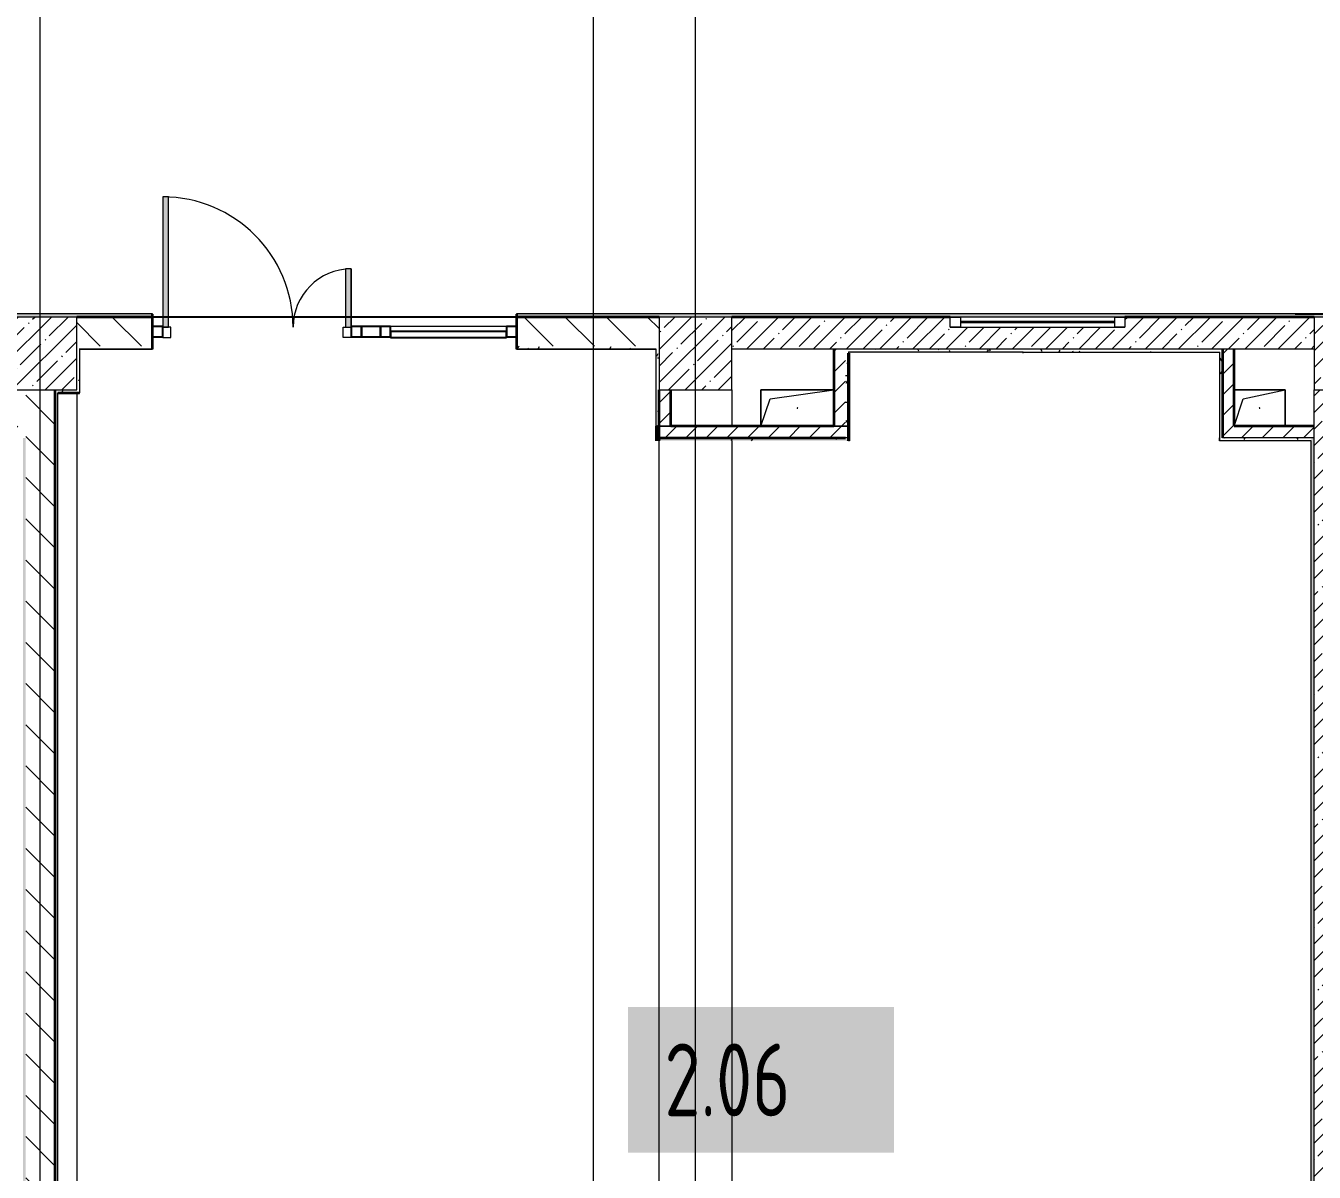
# Model space of a CAD drawing. Header units: millimetres. Extents: x 3914 to 443608, y -156176 to 78197.
# Drawn here: x 231524 to 240374, y -143950 to -136078 of the extents above; entities that cross this region are included whole.
import ezdxf

# ---------------------------------------------------------------- set-up
doc = ezdxf.new("R2010")
doc.units = ezdxf.units.MM
doc.linetypes.add('Осевая', pattern=[6350, 1270, -952.5, 3175, -952.5])
doc.layers.add('A-AREA-PATT-2', color=7, linetype='Continuous', lineweight=5, true_color=0xcde0ef, transparency=1)
for name, color, linetype, lineweight in [('A-DETL-GENF', 7, 'Continuous', 9), ('A-DOOR-1', 7, 'Continuous', 5), ('A-FLOR', 7, 'Continuous', 9), ('A-FLOR-PATT-1', 7, 'Continuous', 5), ('A-GENM', 7, 'Continuous', 9), ('A-GLAZ', 7, 'Continuous', 9), ('A-GLAZ-1', 7, 'Continuous', 5), ('A-GLAZ-CURT', 7, 'Continuous', 9), ('A-GLAZ-CURT-2', 7, 'Continuous', 25), ('A-GLAZ-CWMG', 7, 'Continuous', 9), ('A-GLAZ-CWMG-1', 7, 'Continuous', 25), ('A-WALL', 7, 'Continuous', 5), ('A-WALL-1', 7, 'Continuous', 35), ('I-WALL', 7, 'Continuous', 5), ('S-COLS', 7, 'Continuous', 9), ('S-COLS-1', 7, 'Continuous', 5), ('Оси', 7, 'Continuous', 9), ('Оси-2', 7, 'Осевая', 9)]:
    doc.layers.add(name, color=color, linetype=linetype, lineweight=lineweight)
doc.layers.add('A-WALL-FNSH-1', color=9, linetype='Continuous', lineweight=5, true_color=0x808080)
doc.styles.add('СПДС', font='ГОСТ тип А.ttf', dxfattribs={"width": 0.9})
pattern_1 = [(45, (174964.42, -145977.62), (-114.04925, 114.04925), []), (45, (175078.47, -145977.62), (-114.04925, 114.04925), [201.612, -40.322, 6.706, -33.617])]
pattern_2 = [(135, (174964.42, -145977.62), (-141.42136, -141.42136), [])]
pattern_3 = [(45, (174964.42, -145977.62), (-70.71068, 70.71068), [])]
pattern_4 = [(0, (174964.42, -145977.62), (243.84, 60.96), [20.117, -162.763, 20.117, -162.763, -975.36]), (0, (174964.42, -145977.62), (243.84, 60.96), [-365.76, 20.117, -345.643, 20.117, -162.763, -426.72]), (0, (174964.42, -145977.62), (243.84, 60.96), [-914.4, 20.117, -101.803, 20.117, -284.683]), (120, (175055.86, -145947.14), (-174.71291, 180.691634), [20.117, -162.763, 20.117, -162.763, -975.36]), (120, (175055.86, -145947.14), (-174.71291, 180.691634), [-365.76, 20.117, -345.643, 20.117, -162.763, -426.72]), (120, (175055.86, -145947.14), (-174.71291, 180.691634), [-914.4, 20.117, -101.803, 20.117, -284.683]), (240, (175086.34, -145825.22), (-69.12709, -241.651634), [20.117, -162.763, 20.117, -162.763, -975.36]), (240, (175086.34, -145825.22), (-69.12709, -241.651634), [-365.76, 20.117, -345.643, 20.117, -162.763, -426.72]), (240, (175086.34, -145825.22), (-69.12709, -241.651634), [-914.4, 20.117, -101.803, 20.117, -284.683])]

# ---------------------------------------------------------------- blocks, each defined once
blk = doc.blocks.new('BSC_Колонна _Прямоугольная - 500х500-V282-Объем проектирования 2 этажа')
at = {"layer": 'S-COLS-1'}
h = blk.add_hatch(dxfattribs=at)
h.set_pattern_fill('FP_8', color=256, style=0, pattern_type=2)
h.set_pattern_definition([(45, (-61160, -7650), (-114.04925, 114.04925), []), (45, (-61045.95, -7650), (-114.04925, 114.04925), [201.613, -40.323, 6.706, -33.617])])
h.paths.add_polyline_path([(250, -250), (250, 250), (-250, 250), (-250, -250)])
for p, q in [((250, 250), (-250, 250)), ((-250, 250), (-250, -250)), ((250, -250), (250, 250)), ((-250, -250), (250, -250))]:
    blk.add_line(p, q, dxfattribs=at)
blk = doc.blocks.new('BSC_Колонна _Прямоугольная - 500х500-V293-Объем проектирования 2 этажа')
at = {"layer": 'S-COLS-1'}
h = blk.add_hatch(dxfattribs=at)
h.set_pattern_fill('FP_19', color=256, style=0, pattern_type=2)
h.set_pattern_definition([(45, (-65660, -7650), (-114.04925, 114.04925), []), (45, (-65545.95, -7650), (-114.04925, 114.04925), [201.613, -40.323, 6.706, -33.617])])
h.paths.add_polyline_path([(-250, -250), (250, -250), (250, 250), (-250, 250), (-250, 123.2)])
for p, q in [((250, 250), (-250, 250)), ((-250, 250), (-250, -250)), ((250, -250), (250, 250)), ((-250, -250), (250, -250))]:
    blk.add_line(p, q, dxfattribs=at)
blk = doc.blocks.new('BSC_Колонна _Прямоугольная - 500х500-V311-Объем проектирования 2 этажа')
at = {"layer": 'S-COLS-1'}
h = blk.add_hatch(dxfattribs=at)
h.set_pattern_fill('FP_64', color=256, style=0, pattern_type=2)
h.set_pattern_definition([(45, (-56660, -7650), (-114.04925, 114.04925), []), (45, (-56545.95, -7650), (-114.04925, 114.04925), [201.613, -40.323, 6.706, -33.617])])
h.paths.add_polyline_path([(100, -250), (250, -250), (250, 250), (-250, 250), (-250, -250), (-100, -250)])
for p, q in [((250, 250), (-250, 250)), ((-250, 250), (-250, -250)), ((250, -250), (250, 250)), ((-250, -250), (250, -250))]:
    blk.add_line(p, q, dxfattribs=at)
blk = doc.blocks.new('GM_Отверстие прямоугольное _в плите_ - Отверстие-21981336-Объем проектирования 2 этажа')
at = {"layer": 'A-GENM'}
for p, q in [((-175, 125), (175, 125)), ((175, 125), (-175, 125)), ((-112.5, 62.5), (175, 125)), ((175, 125), (175, -125)), ((175, -125), (175, 125)), ((-175, -125), (-112.5, 62.5))]:
    blk.add_line(p, q, dxfattribs=at)
for start, end in [(360, 180), (180, 360)]:
    blk.add_arc((0, 0), 2.5, start, end, dxfattribs=at)
blk = doc.blocks.new('GM_Отверстие прямоугольное _в плите_ - Отверстие-V416-Объем проектирования 2 этажа')
at = {"layer": 'A-GENM'}
for p, q in [((-250, -125), (-250, 125)), ((-250, 125), (250, 125)), ((250, 125), (-250, 125)), ((-250, 125), (-250, -125)), ((-187.5, 62.5), (250, 125)), ((-250, -125), (-187.5, 62.5))]:
    blk.add_line(p, q, dxfattribs=at)
for start, end in [(360, 180), (180, 360)]:
    blk.add_arc((0, 0), 2.5, start, end, dxfattribs=at)
blk = doc.blocks.new('120_Окно_СКБ_1Ст - 120_Окно_СКБ_1Ст 400х1200 EI30-24228621-Объем проектирования 2 этажа')
at = {"layer": 'A-GLAZ'}
for p, q in [((-600, 40), (-600, 110)), ((-600, 110), (-530, 110)), ((-530, 110), (-530, 40)), ((530, 40), (530, 110)), ((530, 110), (600, 110)), ((600, 110), (600, 40)), ((-530, 40), (-600, 40)), ((600, 40), (530, 40))]:
    blk.add_line(p, q, dxfattribs=at)
at = {"layer": 'A-GLAZ-1'}
for p, q in [((600, 110), (-600, 110)), ((-600, 40), (600, 40)), ((530, 80), (-530, 80)), ((530, 70), (-530, 70))]:
    blk.add_line(p, q, dxfattribs=at)
blk = doc.blocks.new('Прямоугольный импост - 50 x 70 мм-31700031-Объем проектирования 2 этажа')
at = {"layer": 'A-GLAZ-CWMG-1'}
for p, q in [((-70, 35), (0, 35)), ((-70, -35), (-70, 35)), ((0, 35), (0, -35)), ((0, -35), (-70, -35))]:
    blk.add_line(p, q, dxfattribs=at)
blk = doc.blocks.new('Системная панель - Стемалит - 40мм-32257327-Объем проектирования 2 этажа')
at = {"layer": 'A-GLAZ-CURT-2'}
for p, q in [((65, 35), (-65, 35)), ((-65, 35), (-65, -35)), ((65, -35), (65, 35)), ((-65, -35), (65, -35))]:
    blk.add_line(p, q, dxfattribs=at)
blk = doc.blocks.new('Прямоугольный импост - 50 x 70 мм-31687886-Объем проектирования 2 этажа')
at = {"layer": 'A-GLAZ-CWMG-1'}
for p, q in [((-35, 35), (35, 35)), ((-35, -35), (-35, 35)), ((35, 35), (35, -35)), ((35, -35), (-35, -35))]:
    blk.add_line(p, q, dxfattribs=at)
blk = doc.blocks.new('Прямоугольный импост - 50 x 70 мм-31701779-Объем проектирования 2 этажа')
at = {"layer": 'A-GLAZ-CWMG-1'}
for p, q in [((0, 35), (-70, 35)), ((-70, 35), (-70, -35)), ((0, -35), (0, 35)), ((-70, -35), (0, -35))]:
    blk.add_line(p, q, dxfattribs=at)
blk = doc.blocks.new('Системная панель - Стекло - 40мм-V499-Объем проектирования 2 этажа')
at = {"layer": 'A-GLAZ-CURT-2'}
for p, q in [((397.5, 0), (-397.5, 0)), ((-397.5, 0), (-397.5, -40)), ((397.5, -40), (397.5, 0)), ((-397.5, -40), (397.5, -40))]:
    blk.add_line(p, q, dxfattribs=at)
blk = doc.blocks.new('Прямоугольный импост - 50 x 70 мм-31702100-Объем проектирования 2 этажа')
at = {"layer": 'A-GLAZ-CWMG-1'}
for p, q in [((-35, 35), (35, 35)), ((-35, -35), (-35, 35)), ((35, 35), (35, -35)), ((35, -35), (-35, -35))]:
    blk.add_line(p, q, dxfattribs=at)
blk = doc.blocks.new('Прямоугольный импост - 50 x 70 мм-31720914-Объем проектирования 2 этажа')
at = {"layer": 'A-GLAZ-CWMG'}
blk.add_line((6460, 7920), (5665, 7920), dxfattribs=at)

msp = doc.modelspace()

# ---------------------------------------------------------------- hatches: boundary and pattern name
at = {"layer": 'A-AREA-PATT-2'}
h = msp.add_hatch(color=256, dxfattribs=at)
h.paths.add_polyline_path([(237183.4, -138928.1), (237183.4, -138325.6), (238375.4, -138325.6), (238375.4, -138321.6), (237179.4, -138322.6), (237179.4, -138826.7), (237175.4, -138828.4), (237175.4, -138928.1)])
h.paths.add_polyline_path([(235899.4, -138927.6), (237174.4, -138927.6), (237174.4, -138826.7), (237164.4, -138827.6), (237164.4, -138917.6), (235854.4, -138917.6), (235855.2, -138927.6), (235876.8, -138927.6)])
at = {"layer": 'A-FLOR-PATT-1'}
h = msp.add_hatch(color=256, dxfattribs=at)
h.paths.add_polyline_path([(224719.4, -138077.6), (224759.4, -138077.6), (224759.4, -137747.6), (224719.4, -137747.6)])
h.paths.add_polyline_path([(223499.7, -138077.6), (223504.4, -138077.6), (223504.4, -137252.6), (223464.4, -137252.6), (223464.4, -138077.6)])
h.paths.add_polyline_path([(215850.4, -138077.6), (215890.4, -138077.6), (215890.4, -137747.6), (215850.4, -137747.6), (215850.4, -138057.6)])
h.paths.add_polyline_path([(232465.4, -138077.6), (232505.4, -138077.6), (232505.4, -137252.6), (232465.4, -137252.6), (232465.4, -138057.6)])
h.paths.add_polyline_path([(214595.4, -138077.6), (214635.4, -138077.6), (214635.4, -137252.6), (214595.4, -137252.6), (214595.4, -137934.3)])
h.paths.add_polyline_path([(233760.4, -138077.6), (233760.4, -137747.6), (233720.4, -137747.6), (233720.4, -138077.6)])
h.paths.add_polyline_path([(250145.4, -136555.3), (250444.4, -136555.3), (250444.4, -136515.3), (250145.4, -136515.3)])
h.paths.add_polyline_path([(250383.8, -135295.3), (250444.4, -135295.3), (250444.4, -135255.3), (249645.4, -135255.3), (249645.4, -135295.3), (249714.4, -135295.3)])
h = msp.add_hatch(color=256, dxfattribs=at)
h.paths.add_polyline_path([(233720.4, -138147.6), (233760.4, -138147.6), (233760.4, -138077.6), (233720.4, -138077.6), (233720.4, -138142.6)])
h.paths.add_polyline_path([(232465.4, -138147.6), (232505.4, -138147.6), (232505.4, -138077.6), (232465.4, -138077.6), (232465.4, -138142.6)])
at = {"layer": 'I-WALL'}
h = msp.add_hatch(dxfattribs=at)
h.set_pattern_fill('FP_191', color=256, style=0, pattern_type=2)
h.set_pattern_definition(pattern_4)
h.paths.add_polyline_path([(249708.7, -138077.6), (249714.4, -138077.6), (249693.4, -138057.6), (248669.4, -138057.6), (248669.4, -138069.6), (248724.4, -138069.6), (248724.4, -138077.6), (249694.4, -138077.6)])
h.paths.add_polyline_path([(247214.4, -138077.6), (247215.4, -138069.6), (247269.4, -138069.6), (247269.4, -138057.6), (246699.4, -138057.6), (246699.4, -138069.6), (246729.4, -138069.6), (246729.4, -138077.6), (247064.4, -138077.6)])
h.paths.add_polyline_path([(245284.4, -138077.6), (245569.4, -138077.6), (245569.4, -138069.6), (245599.4, -138069.6), (245599.4, -138057.6), (244324.9, -138057.6), (244324.9, -138069.6), (244354.9, -138069.6), (244354.9, -138077.6), (245181.7, -138077.6)])
h.paths.add_polyline_path([(240594.4, -138077.6), (240889.4, -138076.7), (240889.4, -138069.6), (240919.4, -138069.6), (240919.4, -138057.6), (234895.4, -138057.6), (234895.4, -138077.6), (240374.4, -138077.6)])
h.paths.add_polyline_path([(242290.8, -138077.6), (243194.9, -138077.6), (243194.9, -138069.6), (243224.9, -138069.6), (243224.9, -138057.6), (242019.4, -138057.6), (242019.4, -138069.6), (242049.4, -138069.6), (242049.4, -138077.6), (242183.2, -138077.6)])
h.paths.add_polyline_path([(232395.4, -138077.6), (232395.4, -138057.6), (225894.4, -138057.6), (225894.4, -138077.6), (232172.5, -138077.6)])
h.paths.add_polyline_path([(222874.4, -138077.6), (223394.4, -138077.6), (223394.4, -138057.6), (217025.4, -138057.6), (217025.4, -138077.6), (222374.4, -138077.6)])
h.paths.add_polyline_path([(213724.4, -138077.6), (214525.4, -138077.6), (214525.4, -138057.6), (213724.4, -138058.6), (213704.9, -138077.6)])
h.paths.add_polyline_path([(213704.4, -138077.6), (213714.4, -138067.6), (213704.4, -138057.6), (213704.4, -138063.3)])
h = msp.add_hatch(dxfattribs=at)
h.set_pattern_fill('FP_23', color=256, style=0, pattern_type=2)
h.set_pattern_definition(pattern_2)
h.paths.add_polyline_path([(232144.4, -138277.6), (232395.4, -138277.6), (232395.4, -138077.6), (231874.4, -138077.6), (231874.4, -138277.6)])
h.paths.add_polyline_path([(234895.4, -138277.6), (235874.4, -138277.6), (235874.4, -138077.6), (234895.4, -138077.6), (234895.4, -138121.3)])
h = msp.add_hatch(dxfattribs=at)
h.set_pattern_fill('FP_1', color=256, style=0, pattern_type=2)
h.set_pattern_definition(pattern_1)
h.paths.add_polyline_path([(240122.6, -138297.6), (240374.4, -138297.6), (240374.4, -138077.6), (239074.4, -138077.6), (239074.4, -138147.6), (237874.4, -138147.6), (237874.4, -138077.6), (236374.4, -138077.6), (236374.4, -138297.6), (239824.4, -138297.6)])
h = msp.add_hatch(dxfattribs=at)
h.set_pattern_fill('FP_191', color=256, style=0, pattern_type=2)
h.set_pattern_definition(pattern_4)
h.paths.add_polyline_path([(235853.4, -138297.6), (235874.4, -138277.6), (234895.4, -138277.6), (234895.4, -138297.6), (235603.3, -138297.6)])
h.paths.add_polyline_path([(235874.4, -138297.6), (235874.4, -138277.6), (235854.4, -138297.6)])
h.paths.add_polyline_path([(232172.5, -138297.6), (232395.4, -138297.6), (232395.4, -138277.6), (231874.4, -138277.6), (231895.4, -138297.6), (232144.4, -138297.6)])
h.paths.add_polyline_path([(231894.4, -138297.6), (231874.4, -138277.6), (231874.4, -138297.6)])
h = msp.add_hatch(dxfattribs=at)
h.set_pattern_fill('FP_191', color=256, style=0, pattern_type=2)
h.set_pattern_definition(pattern_4)
h.paths.add_polyline_path([(231894.4, -138597.6), (231894.4, -138297.6), (231874.4, -138297.6), (231875.2, -138597.6)])
h = msp.add_hatch(dxfattribs=at)
h.set_pattern_fill('FP_191', color=256, style=0, pattern_type=2)
h.set_pattern_definition(pattern_4)
h.paths.add_polyline_path([(235874.4, -138907.6), (235874.4, -138297.6), (235854.4, -138297.6), (235854.4, -138907.6)])
h = msp.add_hatch(dxfattribs=at)
h.set_pattern_fill('FP_22', color=256, style=0, pattern_type=2)
h.set_pattern_definition(pattern_3)
h.paths.add_polyline_path([(237154.4, -138827.6), (237154.4, -138297.6), (237074.4, -138297.6), (237074.4, -138827.6), (237110.4, -138827.6)])
h = msp.add_hatch(dxfattribs=at)
h.set_pattern_fill('FP_191', color=256, style=0, pattern_type=2)
h.set_pattern_definition(pattern_4)
h.paths.add_polyline_path([(239399.9, -138317.6), (239723.4, -138317.6), (239724.4, -138297.6), (237154.4, -138297.6), (237154.4, -138317.6), (239317.1, -138317.6)])
h = msp.add_hatch(dxfattribs=at)
h.set_pattern_fill('FP_191', color=256, style=0, pattern_type=2)
h.set_pattern_definition(pattern_4)
h.paths.add_polyline_path([(237164.4, -138927.6), (237174.4, -138927.6), (237174.4, -138317.6), (237154.4, -138317.6), (237154.4, -138927.6), (237163.7, -138927.6)])
h = msp.add_hatch(dxfattribs=at)
h.set_pattern_fill('FP_191', color=256, style=0, pattern_type=2)
h.set_pattern_definition(pattern_4)
h.paths.add_polyline_path([(239744.4, -138907.6), (239744.4, -138297.6), (239724.4, -138297.6), (239724.4, -138907.6)])
h = msp.add_hatch(dxfattribs=at)
h.set_pattern_fill('FP_22', color=256, style=0, pattern_type=2)
h.set_pattern_definition(pattern_3)
h.paths.add_polyline_path([(239824.4, -138907.6), (239824.4, -138297.6), (239744.4, -138297.6), (239744.4, -138907.6), (239765, -138907.6)])
h = msp.add_hatch(dxfattribs=at)
h.set_pattern_fill('FP_23', color=256, style=0, pattern_type=2)
h.set_pattern_definition(pattern_2)
h.paths.add_polyline_path([(231724.4, -145552.6), (231724.4, -138577.6), (231524.4, -138577.6), (231524.4, -145552.6)])
h = msp.add_hatch(dxfattribs=at)
h.set_pattern_fill('FP_191', color=256, style=0, pattern_type=2)
h.set_pattern_definition(pattern_4)
h.paths.add_polyline_path([(231874, -138597.6), (231874.4, -138597.6), (231874.4, -138577.6), (231724.4, -138577.6), (231724.4, -138597.6), (231873, -138597.6)])
h = msp.add_hatch(dxfattribs=at)
h.set_pattern_fill('FP_22', color=256, style=0, pattern_type=2)
h.set_pattern_definition(pattern_3)
h.paths.add_polyline_path([(235892.3, -138827.6), (235954.4, -138827.6), (235954.4, -138577.6), (235874.4, -138577.6), (235874.4, -138827.6)])
h = msp.add_hatch(dxfattribs=at)
h.set_pattern_fill('FP_1', color=256, style=0, pattern_type=2)
h.set_pattern_definition(pattern_1)
h.paths.add_polyline_path([(240546.5, -145577.6), (240594.4, -145577.6), (240594.4, -138577.6), (240374.4, -138577.6), (240374.4, -145577.6), (240538, -145577.6)])
h = msp.add_hatch(dxfattribs=at)
h.set_pattern_fill('FP_191', color=256, style=0, pattern_type=2)
h.set_pattern_definition(pattern_4)
h.paths.add_polyline_path([(231724.4, -145527.6), (231744.4, -145506.6), (231744.4, -138598.6), (231724.4, -138597.6), (231724.4, -145507.6)])
h = msp.add_hatch(dxfattribs=at)
h.set_pattern_fill('FP_22', color=256, style=0, pattern_type=2)
h.set_pattern_definition(pattern_3)
h.paths.add_polyline_path([(231504.4, -138907.6), (231524.4, -138907.6), (231524.4, -138827.6), (231222.9, -138827.6), (231222.9, -138907.6), (231503.4, -138907.6)])
h = msp.add_hatch(dxfattribs=at)
h.set_pattern_fill('FP_22', color=256, style=0, pattern_type=2)
h.set_pattern_definition(pattern_3)
h.paths.add_polyline_path([(236674.4, -138907.6), (237154.4, -138907.6), (237154.4, -138827.6), (235874.4, -138827.6), (235874.4, -138907.6), (236508.9, -138907.6)])
h = msp.add_hatch(dxfattribs=at)
h.set_pattern_fill('FP_22', color=256, style=0, pattern_type=2)
h.set_pattern_definition(pattern_3)
h.paths.add_polyline_path([(240122.6, -138907.6), (240374.4, -138907.6), (240374.4, -138827.6), (239824.4, -138827.6), (239824.4, -138907.6), (239955.3, -138907.6)])
h = msp.add_hatch(dxfattribs=at)
h.set_pattern_fill('FP_191', color=256, style=0, pattern_type=2)
h.set_pattern_definition(pattern_4)
h.paths.add_polyline_path([(231524.4, -145507.6), (231524.4, -138907.6), (231504.4, -138907.6), (231504.4, -145506.6)])
h = msp.add_hatch(dxfattribs=at)
h.set_pattern_fill('FP_191', color=256, style=0, pattern_type=2)
h.set_pattern_definition(pattern_4)
h.paths.add_polyline_path([(237153, -138927.6), (237153, -138927.6), (235854.4, -138907.6), (235855.2, -138927.6), (236674.9, -138927.6)])
h = msp.add_hatch(dxfattribs=at)
h.set_pattern_fill('FP_191', color=256, style=0, pattern_type=2)
h.set_pattern_definition(pattern_4)
h.paths.add_polyline_path([(237154.4, -138927.6), (237154.4, -138907.6), (235954.4, -138908.9), (237153, -138927.6)])
h = msp.add_hatch(dxfattribs=at)
h.set_pattern_fill('FP_191', color=256, style=0, pattern_type=2)
h.set_pattern_definition(pattern_4)
h.paths.add_polyline_path([(240122.6, -138927.6), (240353.4, -138927.6), (240353.4, -138907.6), (239724.4, -138907.6), (239724.4, -138927.6), (239973.6, -138927.6)])
h = msp.add_hatch(dxfattribs=at)
h.set_pattern_fill('FP_191', color=256, style=0, pattern_type=2)
h.set_pattern_definition(pattern_4)
h.paths.add_polyline_path([(240374.4, -145877.6), (240372.6, -145857.6), (240354.4, -145857.6), (240354.4, -145877.6)])
h.paths.add_polyline_path([(240374.4, -145857.6), (240374.4, -138907.6), (240354.4, -138907.6), (240355.2, -145856.7), (240372.6, -145857.5)])

# ---------------------------------------------------------------- linework, layer by layer
at = {"layer": 'A-DETL-GENF'}
for p, q in [((232505.4, -137252.6), (232465.4, -137252.6)), ((232465.4, -137252.6), (232465.4, -138142.6)), ((232505.4, -138147.6), (232505.4, -137252.6)), ((233760.4, -137747.6), (233720.4, -137747.6)), ((233720.4, -137747.6), (233720.4, -138147.6)), ((233760.4, -138142.6), (233760.4, -137747.6)), ((232465.4, -138147.6), (232505.4, -138147.6)), ((232520.4, -138147.6), (232465.4, -138147.6)), ((232520.4, -138217.6), (232520.4, -138147.6)), ((233705.4, -138217.6), (233705.4, -138147.6)), ((233705.4, -138147.6), (233760.4, -138147.6)), ((233720.4, -138147.6), (233760.4, -138147.6)), ((232465.4, -138212.6), (232465.4, -138217.6)), ((232465.4, -138217.6), (232520.4, -138217.6)), ((233760.4, -138217.6), (233705.4, -138217.6)), ((233760.4, -138212.6), (233760.4, -138217.6))]:
    msp.add_line(p, q, dxfattribs=at)
at = {"layer": 'A-DOOR-1'}
for p, q in [((232465.4, -137252.6), (232465.4, -138142.6)), ((233760.4, -137747.6), (233760.4, -138142.6))]:
    msp.add_line(p, q, dxfattribs=at)
for centre, radius, start, end in [((232465.4, -138147.6), 895, 0, 90), ((233760.4, -138147.6), 400, 90, 180)]:
    msp.add_arc(centre, radius, start, end, dxfattribs=at)
at = {"layer": 'A-FLOR'}
for p, q in [((232395.4, -138076.7), (234895.4, -138076.7)), ((232395.4, -138141.7), (232395.4, -138076.7)), ((234895.4, -138076.7), (232395.4, -138076.7)), ((232395.4, -138077.6), (234895.4, -138077.6)), ((232395.4, -138142.6), (232395.4, -138077.6)), ((234895.4, -138077.6), (232395.4, -138077.6)), ((232395.4, -138276.7), (232395.4, -138211.7)), ((232395.4, -138277.6), (232395.4, -138212.6)), ((235954.4, -138576.7), (236374.4, -138576.7)), ((235954.4, -138577.6), (236374.4, -138577.6)), ((236374.4, -138576.7), (236374.4, -138826.7)), ((236374.4, -138577.6), (236374.4, -138827.6)), ((231874.4, -138596.7), (231874.4, -145501.7)), ((231874.4, -138597.6), (231874.4, -145502.6)), ((235874.4, -145506.7), (235874.4, -138926.7)), ((235874.4, -145507.6), (235874.4, -138927.6)), ((236374.4, -138926.7), (236374.4, -145501.7)), ((236374.4, -138927.6), (236374.4, -145502.6))]:
    msp.add_line(p, q, dxfattribs=at)
at = {"layer": 'A-WALL'}
for p, q in [((237724.4, -138057.6), (237724.4, -138056.6)), ((237774.4, -138056.6), (237774.4, -138057.6)), ((240244.4, -138057.6), (240244.4, -138056.6)), ((231895.4, -138297.6), (231895.4, -138298.6)), ((235853.4, -138298.6), (235853.4, -138297.6)), ((240374.4, -138297.6), (236374.4, -138297.6)), ((239723.4, -138318.6), (239723.4, -138317.6)), ((240374.4, -145577.6), (240374.4, -138577.6)), ((240374.4, -138907.6), (239744.4, -138907.6))]:
    msp.add_line(p, q, dxfattribs=at)
at = {"layer": 'A-WALL-1'}
for p, q in [((232395.4, -138297.6), (232395.4, -138057.6)), ((234895.4, -138057.6), (234895.4, -138297.6)), ((232395.4, -138077.6), (231874.4, -138077.6)), ((235874.4, -138077.6), (234895.4, -138077.6)), ((237874.4, -138077.6), (236374.4, -138077.6)), ((240374.4, -138077.6), (239074.4, -138077.6)), ((231894.4, -138297.6), (231895.4, -138297.6)), ((235853.4, -138297.6), (235854.4, -138297.6)), ((237074.4, -138297.6), (237074.4, -138827.6)), ((239744.4, -138297.6), (239744.4, -138907.6)), ((239824.4, -138827.6), (239824.4, -138297.6)), ((237174.4, -138927.6), (237174.4, -138325.6)), ((231724.4, -138577.6), (231724.4, -145552.6)), ((235874.4, -138927.6), (235874.4, -138577.6)), ((235954.4, -138827.6), (235954.4, -138577.6)), ((231744.4, -138597.6), (231894.4, -138597.6)), ((235854.4, -138826.2), (235854.4, -138927.6)), ((237074.4, -138827.6), (235954.4, -138827.6)), ((240374.4, -138827.6), (239824.4, -138827.6)), ((235874.4, -138907.6), (237154.4, -138907.6)), ((240353.4, -138927.6), (240354.4, -138927.6))]:
    msp.add_line(p, q, dxfattribs=at)
at = {"layer": 'A-WALL-FNSH-1'}
for p, q in [((232395.4, -138056.6), (225894.4, -138056.6)), ((232395.4, -138057.6), (232395.4, -138056.6)), ((240919.4, -138056.6), (234895.4, -138056.6)), ((234895.4, -138056.6), (234895.4, -138057.6)), ((240244.4, -138057.6), (240919.4, -138057.6)), ((232395.4, -138297.6), (231895.4, -138297.6)), ((231895.4, -138598.6), (231895.4, -138298.6)), ((231895.4, -138298.6), (232395.4, -138298.6)), ((232395.4, -138298.6), (232395.4, -138297.6)), ((235853.4, -138297.6), (234895.4, -138297.6)), ((234895.4, -138297.6), (234895.4, -138298.6)), ((234895.4, -138298.6), (235853.4, -138298.6)), ((235854.4, -138826.2), (235854.4, -138297.6)), ((238375.4, -138318.6), (239723.4, -138318.6)), ((239723.4, -138318.6), (239723.4, -138928.6)), ((231745.4, -138598.6), (231895.4, -138598.6)), ((231745.4, -145506.6), (231745.4, -138598.6)), ((235853.4, -138827.2), (237174.4, -138827.2)), ((237174.4, -138826.2), (235854.4, -138826.2)), ((239724.4, -138927.6), (239724.4, -138907.6)), ((240353.4, -138927.6), (239724.4, -138927.6)), ((240353.4, -145856.6), (240353.4, -138927.6))]:
    msp.add_line(p, q, dxfattribs=at)
at = {"layer": 'I-WALL'}
for p, q in [((237174.4, -138317.6), (238375.4, -138317.6)), ((237174.4, -138317.6), (237174.4, -138325.6)), ((238375.4, -138325.6), (238375.4, -138318.6)), ((237175.4, -138325.6), (237174.4, -138325.6)), ((237175.4, -138928.1), (237175.4, -138325.6)), ((237183.4, -138325.6), (237183.4, -138928.1)), ((237183.4, -138928.1), (237175.4, -138928.1))]:
    msp.add_line(p, q, dxfattribs=at)
at = {"layer": 'Оси'}
for points in [[(231624.4, -147883.9), (231624.4, -142883.9), (231624.4, -123579.5), (231624.4, -118579.5)], [(235424.4, -147883.9), (235424.4, -142883.9), (235424.4, -123579.5), (235424.4, -118579.5)], [(236627.6, -147883.9), (236627.6, -147180), (236124.4, -146613.9), (236124.4, -141613.9), (236124.4, -123579.5), (236124.4, -118579.5)]]:
    msp.add_lwpolyline(points, dxfattribs=at)
at = {"layer": 'Оси-2'}
for p, q in [((231624.4, -142882.9), (231624.4, -123578.6)), ((235424.4, -142882.9), (235424.4, -123578.6)), ((236124.4, -141612.9), (236124.4, -123578.6))]:
    msp.add_line(p, q, dxfattribs=at)

# ---------------------------------------------------------------- block references
at = {"layer": 'A-GENM'}
for name, p in [('GM_Отверстие прямоугольное _в плите_ - Отверстие-V416-Объем проектирования 2 этажа', (236824.4, -138702.6)), ('GM_Отверстие прямоугольное _в плите_ - Отверстие-21981336-Объем проектирования 2 этажа', (239999.4, -138702.6))]:
    msp.add_blockref(name, p, dxfattribs=at)
at = {"layer": 'A-GLAZ', "color": 3}
msp.add_blockref('120_Окно_СКБ_1Ст - 120_Окно_СКБ_1Ст 400х1200 EI30-24228621-Объем проектирования 2 этажа', (238474.4, -138187.6), dxfattribs=at)
at = {"layer": 'A-GLAZ-CURT'}
for name, p in [('Системная панель - Стемалит - 40мм-32257327-Объем проектирования 2 этажа', (233895.4, -138177.6)), ('Системная панель - Стекло - 40мм-V499-Объем проектирования 2 этажа', (234427.9, -138177.6))]:
    msp.add_blockref(name, p, dxfattribs=at)
at = {"layer": 'A-GLAZ-CWMG', "rotation": 180}
msp.add_blockref('Прямоугольный импост - 50 x 70 мм-31701779-Объем проектирования 2 этажа', (232395.4, -138177.6), dxfattribs=at)
at = {"layer": 'A-GLAZ-CWMG', "extrusion": (0, 0, -1), "rotation": 180}
for name, p in [('Прямоугольный импост - 50 x 70 мм-31687886-Объем проектирования 2 этажа', (-233795.4, -138177.6)), ('Прямоугольный импост - 50 x 70 мм-31702100-Объем проектирования 2 этажа', (-233995.4, -138177.6)), ('Прямоугольный импост - 50 x 70 мм-31700031-Объем проектирования 2 этажа', (-234895.4, -138177.6))]:
    msp.add_blockref(name, p, dxfattribs=at)
at = {"layer": 'A-GLAZ-CWMG'}
msp.add_blockref('Прямоугольный импост - 50 x 70 мм-31720914-Объем проектирования 2 этажа', (228365.4, -146062.6), dxfattribs=at)
at = {"layer": 'S-COLS'}
for name, p in [('BSC_Колонна _Прямоугольная - 500х500-V311-Объем проектирования 2 этажа', (231624.4, -138327.6)), ('BSC_Колонна _Прямоугольная - 500х500-V282-Объем проектирования 2 этажа', (236124.4, -138327.6)), ('BSC_Колонна _Прямоугольная - 500х500-V293-Объем проектирования 2 этажа', (240624.4, -138327.6))]:
    msp.add_blockref(name, p, dxfattribs=at)

# ---------------------------------------------------------------- texts
at = {"insert": (235911.1, -143066.2), "char_height": 500, "width": 1327.594, "attachment_point": 1, "style": 'СПДС', "bg_fill": 1, "box_fill_scale": 1.5, "bg_fill_color": 7, "bg_fill_true_color": 16777215, "bg_fill_transparency": 0}
msp.add_mtext('2.06', dxfattribs=at)

doc.saveas('drawing.dxf')
